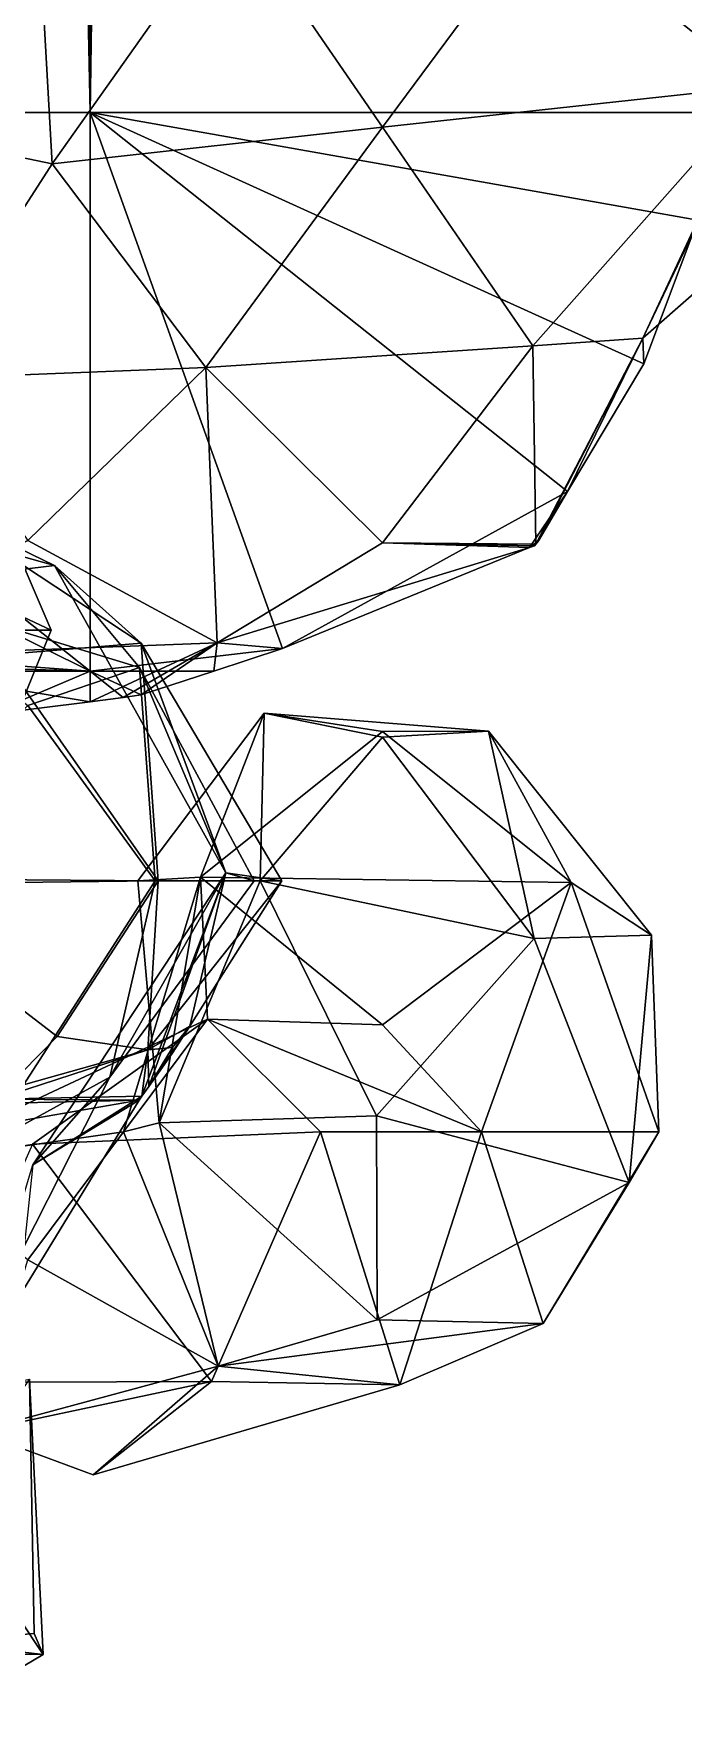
# Model space of a CAD drawing. Extents: x 290095 to 295679, y 4553756 to 4561441.
# Drawn here: x 294066 to 294112.1, y 4559275.8 to 4559394.7 of the extents above; entities that cross this region are included whole.
import ezdxf

# ---------------------------------------------------------------- set-up
doc = ezdxf.new("R2010")
doc.units = 0
doc.layers.add('Au_ppm_Pref_-_0_5', color=7, linetype='CONTINUOUS')

msp = doc.modelspace()

# ---------------------------------------------------------------- linework, layer by layer
at = {"layer": 'Au_ppm_Pref_-_0_5'}
for points in [[(294069.19, 4559428.17, 1925.72), (294020, 4559389.13, 1923.13), (294056.13, 4559423.37, 1925.78)], [(294070, 4559389.13, 1919.98), (294020, 4559389.13, 1923.13), (294069.19, 4559428.17, 1925.72)], [(294070, 4559428.28, 1925.68), (294070, 4559389.13, 1919.98), (294069.19, 4559428.17, 1925.72)], [(294070.56, 4559428.37, 1925.66), (294070, 4559389.13, 1919.98), (294070, 4559428.28, 1925.68)], [(294120, 4559389.13, 1916.34), (294070, 4559389.13, 1919.98), (294070.56, 4559428.37, 1925.66)], [(294070.56, 4559428.37, 1925.66), (294098.95, 4559426.34, 1922.86), (294120, 4559389.13, 1916.34)], [(294098.95, 4559426.34, 1922.86), (294120, 4559426.98, 1921.06), (294120, 4559389.13, 1916.34)], [(294104.18, 4559406.19, 1907.03), (294117.8, 4559391.02, 1907.39), (294119.09, 4559409.08, 1903.14)], [(294104.18, 4559406.19, 1907.03), (294080.1, 4559403.6, 1908.17), (294090.75, 4559388.08, 1907.08)], [(294104.18, 4559406.19, 1907.03), (294090.75, 4559388.08, 1907.08), (294117.8, 4559391.02, 1907.39)], [(294040.52, 4559405.6, 1912.52), (294054.86, 4559388.07, 1913.51), (294066.17, 4559405.21, 1910.48)], [(294067.29, 4559385.49, 1908.17), (294066.17, 4559405.21, 1910.48), (294054.86, 4559388.07, 1913.51)], [(294080.1, 4559403.6, 1908.17), (294066.17, 4559405.21, 1910.48), (294067.29, 4559385.49, 1908.17)], [(294080.1, 4559403.6, 1908.17), (294067.29, 4559385.49, 1908.17), (294090.75, 4559388.08, 1907.08)], [(294117.8, 4559391.02, 1907.39), (294090.75, 4559388.08, 1907.08), (294101.44, 4559372.56, 1908.22)], [(294109.26, 4559373.09, 1912.46), (294117.8, 4559391.02, 1907.39), (294101.44, 4559372.56, 1908.22)], [(294109.26, 4559373.09, 1912.46), (294128.7, 4559390.13, 1912.04), (294117.8, 4559391.02, 1907.39)], [(294109.26, 4559373.09, 1912.46), (294113.17, 4559381.48, 1915.8), (294128.7, 4559390.13, 1912.04)], [(294070, 4559349.45, 1915.15), (294030.75, 4559368.9, 1920.1), (294020, 4559389.13, 1923.13)], [(294020, 4559389.13, 1923.13), (294070, 4559389.13, 1919.98), (294070, 4559349.45, 1915.15)], [(294083.66, 4559351.06, 1914.21), (294070, 4559349.45, 1915.15), (294070, 4559389.13, 1919.98)], [(294103.91, 4559362.22, 1913.88), (294083.66, 4559351.06, 1914.21), (294070, 4559389.13, 1919.98)], [(294109.32, 4559371.27, 1914.7), (294103.91, 4559362.22, 1913.88), (294070, 4559389.13, 1919.98)], [(294113.17, 4559381.48, 1915.8), (294109.32, 4559371.27, 1914.7), (294070, 4559389.13, 1919.98)], [(294120, 4559389.13, 1916.34), (294113.17, 4559381.48, 1915.8), (294070, 4559389.13, 1919.98)], [(294054.86, 4559388.07, 1913.51), (294057.44, 4559370.19, 1908.63), (294067.29, 4559385.49, 1908.17)], [(294078.2, 4559371.01, 1907.39), (294090.75, 4559388.08, 1907.08), (294067.29, 4559385.49, 1908.17)], [(294078.2, 4559371.01, 1907.39), (294101.44, 4559372.56, 1908.22), (294090.75, 4559388.08, 1907.08)], [(294078.2, 4559371.01, 1907.39), (294067.29, 4559385.49, 1908.17), (294057.44, 4559370.19, 1908.63)], [(294109.26, 4559373.09, 1912.46), (294109.32, 4559371.27, 1914.7), (294113.17, 4559381.48, 1915.8)], [(294109.26, 4559373.09, 1912.46), (294101.44, 4559372.56, 1908.22), (294101.66, 4559358.47, 1913.61)], [(294109.26, 4559373.09, 1912.46), (294101.66, 4559358.47, 1913.61), (294101.84, 4559358.7, 1913.62)], [(294103.91, 4559362.22, 1913.88), (294109.26, 4559373.09, 1912.46), (294101.84, 4559358.7, 1913.62)], [(294109.32, 4559371.27, 1914.7), (294109.26, 4559373.09, 1912.46), (294103.91, 4559362.22, 1913.88)], [(294078.2, 4559371.01, 1907.39), (294090.77, 4559358.57, 1908.59), (294101.44, 4559372.56, 1908.22)], [(294101.66, 4559358.47, 1913.61), (294101.44, 4559372.56, 1908.22), (294090.77, 4559358.57, 1908.59)], [(294078.2, 4559371.01, 1907.39), (294057.44, 4559370.19, 1908.63), (294065.57, 4559358.73, 1908.64)], [(294078.2, 4559371.01, 1907.39), (294065.57, 4559358.73, 1908.64), (294079.02, 4559351.47, 1911.9)], [(294078.2, 4559371.01, 1907.39), (294079.02, 4559351.47, 1911.9), (294090.77, 4559358.57, 1908.59)], [(294070, 4559349.45, 1915.15), (294035.37, 4559352, 1917.88), (294030.75, 4559368.9, 1920.1)], [(294060.92, 4559366.98, 1781.8), (294060.86, 4559352.37, 1776.74), (294067.22, 4559352.37, 1781.8)], [(294060.92, 4559366.98, 1781.8), (294067.22, 4559352.37, 1781.8), (294061.6, 4559354.99, 1787.3)], [(294103.91, 4559362.22, 1913.88), (294101.21, 4559358.22, 1913.62), (294083.66, 4559351.06, 1914.21)], [(294103.91, 4559362.22, 1913.88), (294101.84, 4559358.7, 1913.62), (294101.21, 4559358.22, 1913.62)], [(294049.98, 4559361.83, 1812.87), (294067.46, 4559356.96, 1811.47), (294059.09, 4559361.01, 1817.43)], [(294067.46, 4559356.96, 1811.47), (294049.98, 4559361.83, 1812.87), (294054.76, 4559355.42, 1804.73)], [(294059.09, 4559361.01, 1817.43), (294067.46, 4559356.96, 1811.47), (294073.61, 4559351.43, 1816.6)], [(294073.61, 4559351.43, 1816.6), (294063.63, 4559350.61, 1821.87), (294059.09, 4559361.01, 1817.43)], [(294051.17, 4559350.39, 1911.5), (294079.02, 4559351.47, 1911.9), (294065.57, 4559358.73, 1908.64)], [(294101.84, 4559358.7, 1913.62), (294101.66, 4559358.47, 1913.61), (294101.21, 4559358.22, 1913.62)], [(294090.77, 4559358.57, 1908.59), (294079.02, 4559351.47, 1911.9), (294101.21, 4559358.22, 1913.62)], [(294079.02, 4559351.47, 1911.9), (294083.66, 4559351.06, 1914.21), (294101.21, 4559358.22, 1913.62)], [(294090.77, 4559358.57, 1908.59), (294101.21, 4559358.22, 1913.62), (294101.56, 4559358.36, 1913.6)], [(294101.66, 4559358.47, 1913.61), (294090.77, 4559358.57, 1908.59), (294101.56, 4559358.36, 1913.6)], [(294101.66, 4559358.47, 1913.61), (294101.56, 4559358.36, 1913.6), (294101.21, 4559358.22, 1913.62)], [(294073.5, 4559349.71, 1806.87), (294067.46, 4559356.96, 1811.47), (294054.76, 4559355.42, 1804.73)], [(294073.61, 4559351.43, 1816.6), (294067.46, 4559356.96, 1811.47), (294079.62, 4559335.13, 1811.47)], [(294067.46, 4559356.96, 1811.47), (294073.5, 4559349.71, 1806.87), (294079.62, 4559335.13, 1811.47)], [(294065.57, 4559347.02, 1801.4), (294073.5, 4559349.71, 1806.87), (294054.76, 4559355.42, 1804.73)], [(294061.6, 4559354.99, 1787.3), (294067.22, 4559352.37, 1781.8), (294060.92, 4559336.89, 1781.8)], [(294070, 4559349.45, 1915.15), (294036.72, 4559350.45, 1917.62), (294035.37, 4559352, 1917.88)], [(294060.92, 4559336.89, 1781.8), (294067.22, 4559352.37, 1781.8), (294060.86, 4559352.37, 1776.74)], [(294070, 4559349.45, 1915.15), (294036.76, 4559349.45, 1917.5), (294036.72, 4559350.45, 1917.62)], [(294079.02, 4559351.47, 1911.9), (294051.17, 4559350.39, 1911.5), (294070, 4559347.26, 1914.85)], [(294070, 4559347.26, 1914.85), (294051.17, 4559350.39, 1911.5), (294062.72, 4559346.36, 1915.24)], [(294074.83, 4559334.55, 1821.8), (294053.02, 4559334.72, 1823.17), (294063.63, 4559350.61, 1821.87)], [(294073.61, 4559351.43, 1816.6), (294074.83, 4559334.55, 1821.8), (294063.63, 4559350.61, 1821.87)], [(294079.02, 4559351.47, 1911.9), (294070, 4559347.26, 1914.85), (294072.34, 4559347.59, 1914.7)], [(294083.66, 4559351.06, 1914.21), (294078.78, 4559349.45, 1914.42), (294070, 4559349.45, 1915.15)], [(294073.61, 4559347.76, 1914.62), (294079.02, 4559351.47, 1911.9), (294072.34, 4559347.59, 1914.7)], [(294079.02, 4559351.47, 1911.9), (294073.61, 4559347.76, 1914.62), (294078.78, 4559349.45, 1914.42)], [(294073.61, 4559351.43, 1816.6), (294079.62, 4559335.13, 1811.47), (294083.62, 4559334.55, 1817.43)], [(294083.62, 4559334.55, 1817.43), (294074.83, 4559334.55, 1821.8), (294073.61, 4559351.43, 1816.6)], [(294079.02, 4559351.47, 1911.9), (294078.78, 4559349.45, 1914.42), (294083.66, 4559351.06, 1914.21)], [(294062.72, 4559346.36, 1915.24), (294036.76, 4559349.45, 1917.5), (294070, 4559349.45, 1915.15)], [(294070, 4559347.26, 1914.85), (294062.72, 4559346.36, 1915.24), (294070, 4559349.45, 1915.15)], [(294073.5, 4559349.71, 1806.87), (294065.57, 4559347.02, 1801.4), (294074.61, 4559334.55, 1801.3)], [(294070, 4559347.26, 1914.85), (294070, 4559349.45, 1915.15), (294072.34, 4559347.59, 1914.7)], [(294073.61, 4559347.76, 1914.62), (294070, 4559349.45, 1915.15), (294078.78, 4559349.45, 1914.42)], [(294072.34, 4559347.59, 1914.7), (294070, 4559349.45, 1915.15), (294073.61, 4559347.76, 1914.62)], [(294073.5, 4559349.71, 1806.87), (294081.65, 4559334.55, 1805.55), (294079.62, 4559335.13, 1811.47)], [(294081.65, 4559334.55, 1805.55), (294073.5, 4559349.71, 1806.87), (294074.61, 4559334.55, 1801.3)], [(294065.57, 4559347.02, 1801.4), (294052.6, 4559334.29, 1799.96), (294074.61, 4559334.55, 1801.3)], [(294082.06, 4559334.55, 1869.05), (294073.39, 4559334.55, 1864.95), (294082.35, 4559346.46, 1864.95)], [(294073.39, 4559334.55, 1864.95), (294077.84, 4559334.82, 1859.05), (294082.35, 4559346.46, 1864.95)], [(294082.35, 4559346.46, 1864.95), (294077.84, 4559334.82, 1859.05), (294090.77, 4559345.17, 1861.41)], [(294082.06, 4559334.55, 1869.05), (294082.35, 4559346.46, 1864.95), (294090.77, 4559344.75, 1868.35)], [(294082.35, 4559346.46, 1864.95), (294098.29, 4559345.19, 1864.95), (294090.77, 4559344.75, 1868.35)], [(294098.29, 4559345.19, 1864.95), (294082.35, 4559346.46, 1864.95), (294090.77, 4559345.17, 1861.41)], [(294104.16, 4559334.44, 1858.93), (294090.77, 4559345.17, 1861.41), (294077.84, 4559334.82, 1859.05)], [(294082.06, 4559334.55, 1869.05), (294090.77, 4559344.75, 1868.35), (294101.54, 4559330.46, 1868.66)], [(294090.77, 4559345.17, 1861.41), (294104.16, 4559334.44, 1858.93), (294098.29, 4559345.19, 1864.95)], [(294098.29, 4559345.19, 1864.95), (294101.54, 4559330.46, 1868.66), (294090.77, 4559344.75, 1868.35)], [(294098.29, 4559345.19, 1864.95), (294104.16, 4559334.44, 1858.93), (294109.87, 4559330.7, 1864.95)], [(294098.29, 4559345.19, 1864.95), (294109.87, 4559330.7, 1864.95), (294101.54, 4559330.46, 1868.66)], [(294079.62, 4559335.13, 1811.47), (294065.93, 4559314.39, 1811.46), (294073.67, 4559319.27, 1817.11)], [(294071.4, 4559320.61, 1805.55), (294065.93, 4559314.39, 1811.46), (294079.62, 4559335.13, 1811.47)], [(294071.4, 4559320.61, 1805.55), (294079.62, 4559335.13, 1811.47), (294081.65, 4559334.55, 1805.55)], [(294074.16, 4559319.94, 1817.17), (294079.62, 4559335.13, 1811.47), (294073.67, 4559319.27, 1817.11)], [(294074.16, 4559319.94, 1817.17), (294077.07, 4559324.23, 1817.43), (294079.62, 4559335.13, 1811.47)], [(294077.07, 4559324.23, 1817.43), (294083.62, 4559334.55, 1817.43), (294079.62, 4559335.13, 1811.47)], [(294074.61, 4559334.55, 1801.3), (294052.6, 4559334.29, 1799.96), (294062.42, 4559315.69, 1799.9)], [(294053.02, 4559334.72, 1823.17), (294067.66, 4559323.5, 1822.1), (294063.9, 4559319.69, 1822.29)], [(294074.83, 4559334.55, 1821.8), (294067.66, 4559323.5, 1822.1), (294053.02, 4559334.72, 1823.17)], [(294071.4, 4559320.61, 1805.55), (294074.61, 4559334.55, 1801.3), (294062.42, 4559315.69, 1799.9)], [(294074.1, 4559322.55, 1818.38), (294067.66, 4559323.5, 1822.1), (294074.83, 4559334.55, 1821.8)], [(294071.4, 4559320.61, 1805.55), (294081.65, 4559334.55, 1805.55), (294074.61, 4559334.55, 1801.3)], [(294074.89, 4559317.38, 1865.43), (294072.37, 4559316.73, 1858.01), (294077.84, 4559334.82, 1859.05)], [(294078.33, 4559324.74, 1852.16), (294077.84, 4559334.82, 1859.05), (294072.37, 4559316.73, 1858.01)], [(294074.89, 4559317.38, 1865.43), (294077.84, 4559334.82, 1859.05), (294073.39, 4559334.55, 1864.95)], [(294082.06, 4559334.55, 1869.05), (294074.89, 4559317.38, 1865.43), (294073.39, 4559334.55, 1864.95)], [(294083.62, 4559334.55, 1817.43), (294077.07, 4559324.23, 1817.43), (294074.1, 4559322.55, 1818.38)], [(294083.62, 4559334.55, 1817.43), (294074.1, 4559322.55, 1818.38), (294074.83, 4559334.55, 1821.8)], [(294090.33, 4559317.86, 1869.01), (294074.89, 4559317.38, 1865.43), (294082.06, 4559334.55, 1869.05)], [(294104.16, 4559334.44, 1858.93), (294077.84, 4559334.82, 1859.05), (294090.77, 4559324.33, 1856.48)], [(294077.84, 4559334.82, 1859.05), (294078.33, 4559324.74, 1852.16), (294090.77, 4559324.33, 1856.48)], [(294090.33, 4559317.86, 1869.01), (294082.06, 4559334.55, 1869.05), (294101.54, 4559330.46, 1868.66)], [(294097.8, 4559316.73, 1854.01), (294104.16, 4559334.44, 1858.93), (294090.77, 4559324.33, 1856.48)], [(294110.39, 4559316.73, 1860.1), (294104.16, 4559334.44, 1858.93), (294097.8, 4559316.73, 1854.01)], [(294109.87, 4559330.7, 1864.95), (294104.16, 4559334.44, 1858.93), (294110.39, 4559316.73, 1860.1)], [(294090.33, 4559317.86, 1869.01), (294101.54, 4559330.46, 1868.66), (294108.29, 4559313.14, 1866.16)], [(294109.87, 4559330.7, 1864.95), (294108.29, 4559313.14, 1866.16), (294101.54, 4559330.46, 1868.66)], [(294108.29, 4559313.14, 1866.16), (294109.87, 4559330.7, 1864.95), (294110.39, 4559316.73, 1860.1)], [(294065.89, 4559315.85, 1847.57), (294078.33, 4559324.74, 1852.16), (294056.37, 4559314.46, 1853.07)], [(294072.37, 4559316.73, 1858.01), (294056.37, 4559314.46, 1853.07), (294078.33, 4559324.74, 1852.16)], [(294065.89, 4559315.85, 1847.57), (294086.35, 4559316.73, 1849.22), (294078.33, 4559324.74, 1852.16)], [(294077.07, 4559324.23, 1817.43), (294075.84, 4559322.72, 1817.57), (294074.1, 4559322.55, 1818.38)], [(294077.07, 4559324.23, 1817.43), (294074.16, 4559319.94, 1817.17), (294075.81, 4559322.29, 1817.39)], [(294075.84, 4559322.72, 1817.57), (294077.07, 4559324.23, 1817.43), (294075.81, 4559322.29, 1817.39)], [(294097.8, 4559316.73, 1854.01), (294090.77, 4559324.33, 1856.48), (294078.33, 4559324.74, 1852.16)], [(294097.8, 4559316.73, 1854.01), (294078.33, 4559324.74, 1852.16), (294086.35, 4559316.73, 1849.22)], [(294063.9, 4559319.69, 1822.29), (294067.66, 4559323.5, 1822.1), (294074.1, 4559322.55, 1818.38)], [(294063.31, 4559319.04, 1822.29), (294063.9, 4559319.69, 1822.29), (294074.1, 4559322.55, 1818.38)], [(294074.1, 4559322.55, 1818.38), (294073.67, 4559319.27, 1817.11), (294063.31, 4559319.04, 1822.29)], [(294074.16, 4559319.94, 1817.17), (294073.67, 4559319.27, 1817.11), (294074.1, 4559322.55, 1818.38)], [(294074.16, 4559319.94, 1817.17), (294074.1, 4559322.55, 1818.38), (294075.84, 4559322.72, 1817.57)], [(294074.16, 4559319.94, 1817.17), (294075.84, 4559322.72, 1817.57), (294075.81, 4559322.29, 1817.39)], [(294071.4, 4559320.61, 1805.55), (294062.42, 4559315.69, 1799.9), (294062.54, 4559303.2, 1805.55)], [(294071.4, 4559320.61, 1805.55), (294062.54, 4559303.2, 1805.55), (294065.93, 4559314.39, 1811.46)], [(294064.92, 4559304.99, 1817.1), (294062.01, 4559316.99, 1822.31), (294073.47, 4559318.97, 1817.11)], [(294073.47, 4559318.97, 1817.11), (294062.01, 4559316.99, 1822.31), (294063.14, 4559318.75, 1822.29)], [(294073.47, 4559318.97, 1817.11), (294063.14, 4559318.75, 1822.29), (294063.31, 4559319.04, 1822.29)], [(294073.47, 4559318.97, 1817.11), (294063.31, 4559319.04, 1822.29), (294073.67, 4559319.27, 1817.11)], [(294073.47, 4559318.97, 1817.11), (294065.93, 4559314.39, 1811.46), (294064.92, 4559304.99, 1817.1)], [(294073.67, 4559319.27, 1817.11), (294065.93, 4559314.39, 1811.46), (294073.47, 4559318.97, 1817.11)], [(294072.37, 4559316.73, 1858.01), (294074.89, 4559317.38, 1865.43), (294079.09, 4559300.08, 1858.49)], [(294090.38, 4559303.37, 1864.62), (294074.89, 4559317.38, 1865.43), (294090.33, 4559317.86, 1869.01)], [(294074.89, 4559317.38, 1865.43), (294090.38, 4559303.37, 1864.62), (294079.09, 4559300.08, 1858.49)], [(294090.33, 4559317.86, 1869.01), (294108.29, 4559313.14, 1866.16), (294090.38, 4559303.37, 1864.62)], [(294072.37, 4559316.73, 1858.01), (294065.57, 4559307.64, 1855.98), (294056.37, 4559314.46, 1853.07)], [(294065.89, 4559315.85, 1847.57), (294058.34, 4559298.92, 1849.66), (294078.61, 4559299.01, 1847.49)], [(294065.57, 4559307.64, 1855.98), (294072.37, 4559316.73, 1858.01), (294079.09, 4559300.08, 1858.49)], [(294065.89, 4559315.85, 1847.57), (294078.61, 4559299.01, 1847.49), (294086.35, 4559316.73, 1849.22)], [(294092, 4559298.77, 1853.11), (294086.35, 4559316.73, 1849.22), (294078.61, 4559299.01, 1847.49)], [(294097.8, 4559316.73, 1854.01), (294086.35, 4559316.73, 1849.22), (294092, 4559298.77, 1853.11)], [(294102.17, 4559303.11, 1859.84), (294097.8, 4559316.73, 1854.01), (294092, 4559298.77, 1853.11)], [(294102.17, 4559303.11, 1859.84), (294110.39, 4559316.73, 1860.1), (294097.8, 4559316.73, 1854.01)], [(294108.29, 4559313.14, 1866.16), (294110.39, 4559316.73, 1860.1), (294102.17, 4559303.11, 1859.84)], [(294090.38, 4559303.37, 1864.62), (294108.29, 4559313.14, 1866.16), (294102.17, 4559303.11, 1859.84)], [(294065.57, 4559307.64, 1855.98), (294079.09, 4559300.08, 1858.49), (294061.87, 4559295.45, 1853.48)], [(294079.09, 4559300.08, 1858.49), (294090.38, 4559303.37, 1864.62), (294102.17, 4559303.11, 1859.84)], [(294079.09, 4559300.08, 1858.49), (294102.17, 4559303.11, 1859.84), (294092, 4559298.77, 1853.11)], [(294066.02, 4559281.1, 1793.68), (294065.68, 4559299.17, 1793.71), (294051.94, 4559279.88, 1792.81)], [(294066.66, 4559279.62, 1799.71), (294055.06, 4559297.06, 1801.43), (294065.68, 4559299.17, 1793.71)], [(294079.09, 4559300.08, 1858.49), (294070.2, 4559292.37, 1853.07), (294061.87, 4559295.45, 1853.48)], [(294066.66, 4559279.62, 1799.71), (294065.68, 4559299.17, 1793.71), (294066.02, 4559281.1, 1793.68)], [(294079.09, 4559300.08, 1858.49), (294092, 4559298.77, 1853.11), (294070.2, 4559292.37, 1853.07)], [(294078.61, 4559299.01, 1847.49), (294058.34, 4559298.92, 1849.66), (294061.87, 4559295.45, 1853.48)], [(294070.2, 4559292.37, 1853.07), (294078.61, 4559299.01, 1847.49), (294061.87, 4559295.45, 1853.48)], [(294078.61, 4559299.01, 1847.49), (294070.2, 4559292.37, 1853.07), (294092, 4559298.77, 1853.11)], [(294055.06, 4559297.06, 1801.43), (294066.66, 4559279.62, 1799.71), (294043.68, 4559282.26, 1799.12)], [(294043.68, 4559282.26, 1799.12), (294066.66, 4559279.62, 1799.71), (294052.97, 4559271.51, 1796.87)], [(294051.94, 4559279.88, 1792.81), (294066.66, 4559279.62, 1799.71), (294066.02, 4559281.1, 1793.68)], [(294052.97, 4559271.51, 1796.87), (294066.66, 4559279.62, 1799.71), (294051.94, 4559279.88, 1792.81)]]:
    msp.add_3dface(points, dxfattribs=at)

doc.saveas('drawing.dxf')
